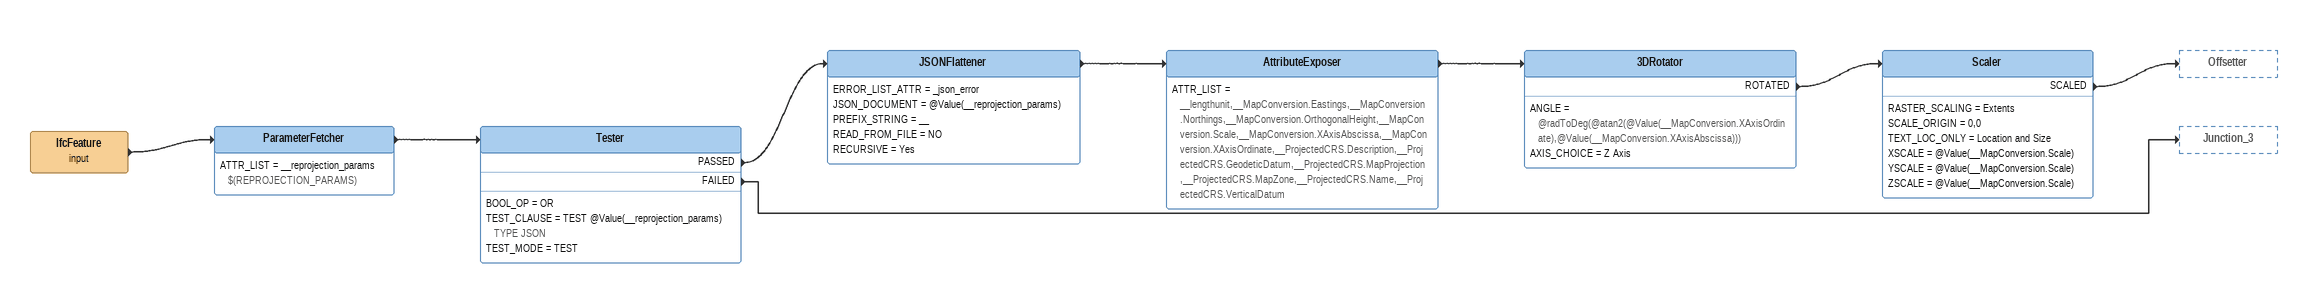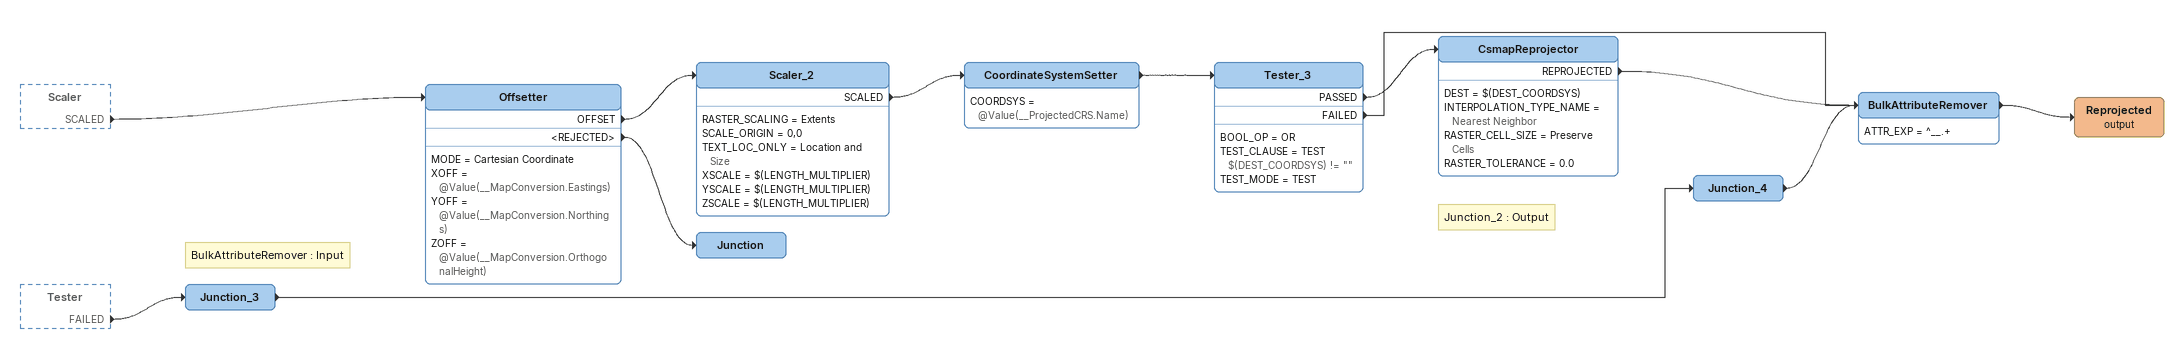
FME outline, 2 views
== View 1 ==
IfcFeature (input)
    -> ParameterFetcher
ParameterFetcher
    ATTR_LIST = __reprojection_params $(REPROJECTION_PARAMS)
    -> Tester
Tester
    BOOL_OP = OR
    TEST_CLAUSE = TEST @Value(__reprojection_params) TYPE JSON
    TEST_MODE = TEST
    PASSED -> JSONFlattener
    FAILED -> Junction_3
JSONFlattener
    ERROR_LIST_ATTR = _json_error
    JSON_DOCUMENT = @Value(__reprojection_params)
    PREFIX_STRING = __
    READ_FROM_FILE = NO
    RECURSIVE = Yes
    -> AttributeExposer
AttributeExposer
    ATTR_LIST = __lengthunit,__MapConversion.Eastings,__MapConversion.Northings,__MapConversion.OrthogonalHeight,__MapConversion.Scale,__MapConversion.XAxisAbscissa,__MapConversion.XAxisOrdinate,__ProjectedCRS.Description,__ProjectedCRS.GeodeticDatum,__ProjectedCRS.MapProjection,__ProjectedCRS.MapZone,__ProjectedCRS.Name,__ProjectedCRS.VerticalDatum
    -> 3DRotator
3DRotator
    ANGLE = @radToDeg(@atan2(@Value(__MapConversion.XAxisOrdinate),@Value(__MapConversion.XAxisAbscissa)))
    AXIS_CHOICE = Z Axis
    ROTATED -> Scaler
Scaler
    RASTER_SCALING = Extents
    SCALE_ORIGIN = 0,0
    TEXT_LOC_ONLY = Location and Size
    XSCALE = @Value(__MapConversion.Scale)
    YSCALE = @Value(__MapConversion.Scale)
    ZSCALE = @Value(__MapConversion.Scale)
    SCALED -> Offsetter

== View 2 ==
Scaler [outside]
    SCALED -> Offsetter
Tester [outside]
    FAILED -> Junction_3
Offsetter
    MODE = Cartesian Coordinate
    XOFF = @Value(__MapConversion.Eastings)
    YOFF = @Value(__MapConversion.Northings)
    ZOFF = @Value(__MapConversion.OrthogonalHeight)
    OFFSET -> Scaler_2
    <REJECTED> -> Junction
Scaler_2
    RASTER_SCALING = Extents
    SCALE_ORIGIN = 0,0
    TEXT_LOC_ONLY = Location and Size
    XSCALE = $(LENGTH_MULTIPLIER)
    YSCALE = $(LENGTH_MULTIPLIER)
    ZSCALE = $(LENGTH_MULTIPLIER)
    SCALED -> CoordinateSystemSetter
CoordinateSystemSetter
    COORDSYS = @Value(__ProjectedCRS.Name)
    -> Tester_3
Tester_3
    BOOL_OP = OR
    TEST_CLAUSE = TEST $(DEST_COORDSYS) != ""
    TEST_MODE = TEST
    PASSED -> CsmapReprojector
    FAILED -> BulkAttributeRemover
CsmapReprojector
    DEST = $(DEST_COORDSYS)
    INTERPOLATION_TYPE_NAME = Nearest Neighbor
    RASTER_CELL_SIZE = Preserve Cells
    RASTER_TOLERANCE = 0.0
    REPROJECTED -> BulkAttributeRemover
Junction
Note: BulkAttributeRemover : Input
Junction_3
    -> Junction_4
Note: Junction_2 : Output
Junction_4
    -> BulkAttributeRemover
BulkAttributeRemover
    ATTR_EXP = ^__.+
    -> Reprojected (output)
Reprojected (output)
